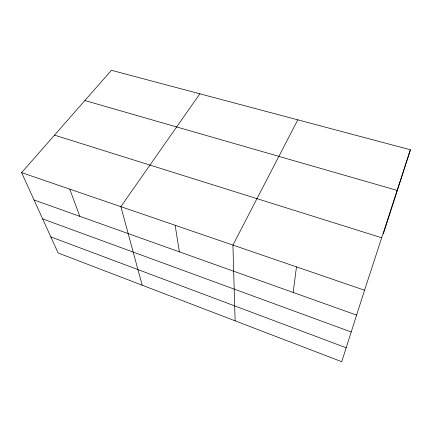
<?xml version="1.0" encoding="UTF-8"?>
<svg xmlns="http://www.w3.org/2000/svg" width="432" height="432" viewBox="0 0 432 432"><rect width="100%" height="100%" fill="white"/><g stroke="black" fill="none" stroke-linecap="round" stroke-linejoin="round"><path stroke-width="0.65" d="M293.171 292.453L296.482 266.873M410.4 149.78L364.565 290.218L341.717 361.703L58.136 252.985L21.6 172.622L111.44 70.297L410.4 149.78L383.384 233.825M297.794 119.842L232.918 245.079L235.116 320.83M199.849 93.803L120.857 206.658L142.187 285.206M84.883 100.548L397.143 190.404M54.513 135.14L381.683 237.773M21.6 172.622L364.565 290.218M34.036 199.978L356.616 315.095M42.649 218.916L351.216 331.987M50.814 236.882L346.172 347.76M69.768 189.14L79.796 216.308M175.138 225.266L179.372 251.84"/></g></svg>
